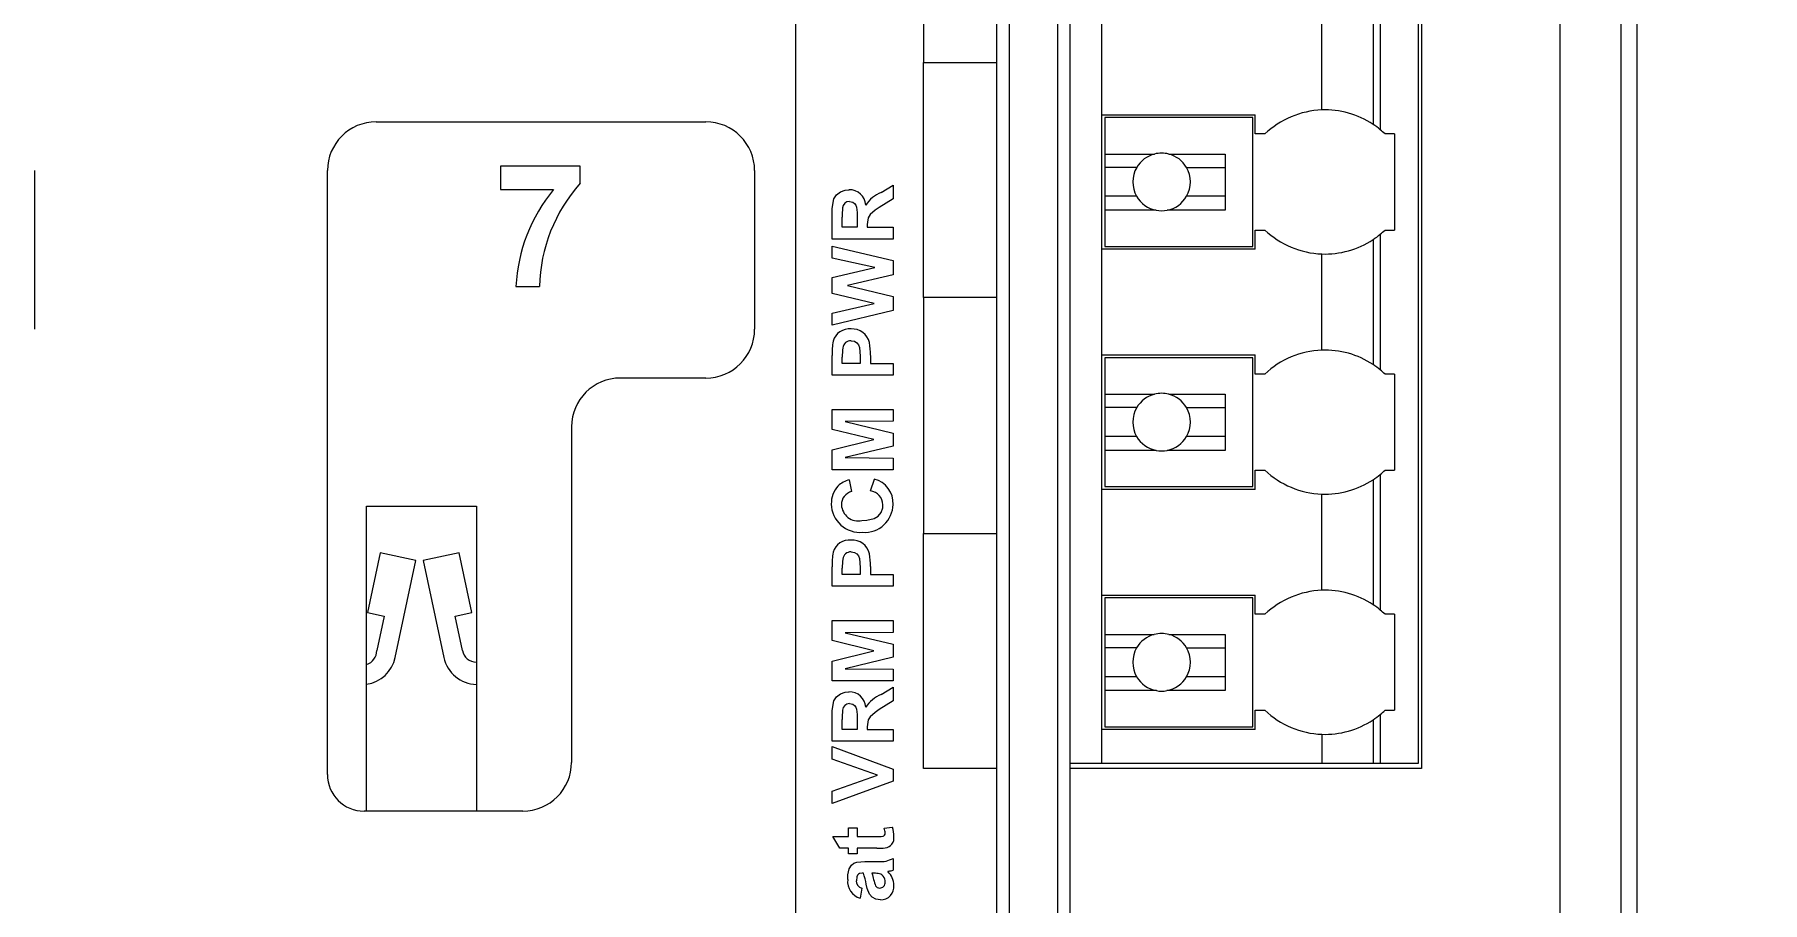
# Model space of a CAD drawing. Header units: inches. Extents: x 0.3 to 10.6, y 0.4 to 8.2.
# Drawn here: x 7.11 to 8.054, y 4.654 to 5.128 of the extents above; entities that cross this region are included whole.
import ezdxf

# ---------------------------------------------------------------- set-up
doc = ezdxf.new("R2010")
doc.units = ezdxf.units.IN
doc.header["$MEASUREMENT"] = 0
doc.layers.add('FORMAT', color=7, linetype='Continuous', lineweight=0)
doc.styles.add('SLDTEXTSTYLE0', font='TXT', dxfattribs={"width": 0.75})
doc.dimstyles.new('SLDDIMSTYLE1', dxfattribs={"dimtxt": 0.25, "dimasz": 0.236, "dimexe": 0, "dimexo": 0.0625, "dimgap": 0.0625, "dimtad": 1, "dimtoh": 1, "dimdec": 3, "dimlfac": 1.5, "dimzin": 4, "dimdsep": 46, "dimtxsty": 'SLDTEXTSTYLE0', "dimblk1": 'CLOSED', "dimblk2": 'CLOSED', "dimsah": 1, "dimcen": 0.09, "dimadec": 0, "dimazin": 0, "dimtfac": 1, "dimtofl": 0, "dimtmove": 0, "dimatfit": 3, "dimldrblk": 'CLOSED', "dimfxl": 1, "dimtolj": 1, "dimtzin": 12, "dimarcsym": 0})

# ---------------------------------------------------------------- blocks, each defined once
blk = doc.blocks.new('_Closed')
at = {"color": 0, "linetype": 'ByBlock', "lineweight": -2}
for p, q in [((-1, 0.166667), (0, 0)), ((-1, 0.166667), (-1, -0.166667)), ((0, 0), (-1, -0.166667)), ((0, 0), (-1, 0))]:
    blk.add_line(p, q, dxfattribs=at)
blk = doc.blocks.new('*D8')
at = {"layer": 'FORMAT'}
for p, q in [((7.76835, 6.62008), (8.78353, 6.62008)), ((8.74453, 6.62008), (8.74453, 3.60698)), ((7.76835, 3.60698), (8.78353, 3.60698))]:
    blk.add_line(p, q, dxfattribs=at)
for centre, start, end in [((8.54615, 5.35305), 63.43495, 116.56505), ((8.54615, 5.19038), 243.43495, 296.56505)]:
    blk.add_arc(centre, 0.44358, start, end, dxfattribs=at)
at = {"layer": 'FORMAT', "xscale": 0.236, "yscale": 0.236}
for p, rotation in [((8.74453, 6.62008, 0.03963), 90), ((8.74453, 3.60698, 0.03963), 270)]:
    blk.add_blockref('_Closed', p, dxfattribs=dict(at, rotation=rotation))
at = {"layer": 'FORMAT', "insert": (8.42519, 4.85613), "char_height": 0.25, "attachment_point": 1, "rotation": 90, "style": 'SLDTEXTSTYLE0'}
blk.add_mtext('4.520', dxfattribs=at)

msp = doc.modelspace()

# ---------------------------------------------------------------- linework, layer by layer
at = {"color": 7, "linetype": 'Continuous', "lineweight": 15}
for p, q in [((7.98601, 3.74363), (7.98601, 6.48343)), ((7.94387, 3.91579), (7.94387, 6.31127)), ((7.97719, 3.91579), (7.97719, 6.31127)), ((7.66946, 4.3772), (7.66946, 5.84986)), ((7.67613, 4.3772), (7.67613, 5.84986)), ((7.6428, 5.81686), (7.6428, 4.4102)), ((7.86656, 4.72975), (7.86656, 5.49615)), ((7.86813, 5.5002), (7.86813, 4.72686)), ((7.52613, 5.24153), (7.52613, 4.4002)), ((7.59613, 5.24153), (7.59613, 5.11253)), ((7.63613, 5.11253), (7.63613, 5.24153)), ((7.84164, 5.1471), (7.84164, 5.0788)), ((7.84556, 5.15), (7.84556, 5.0759)), ((7.69333, 5.14182), (7.69333, 5.08408)), ((7.81358, 5.08667), (7.81358, 5.13923)), ((7.59613, 5.11253), (7.63613, 5.11253)), ((7.59613, 4.9842), (7.59613, 5.11253)), ((7.63613, 4.9842), (7.63613, 5.11253)), ((7.29713, 5.0802), (7.47713, 5.0802)), ((7.69333, 5.08408), (7.77732, 5.08408)), ((7.69333, 5.08408), (7.69333, 5.01059)), ((7.69517, 5.0825), (7.69517, 5.06259)), ((7.77601, 5.0825), (7.69517, 5.0825)), ((7.77601, 5.01216), (7.77601, 5.0825)), ((7.77732, 5.07358), (7.77732, 5.08408)), ((7.78257, 5.07358), (7.77732, 5.07358)), ((7.85344, 5.07358), (7.84819, 5.07358)), ((7.85344, 5.07358), (7.85344, 5.02108)), ((7.69517, 5.06259), (7.72224, 5.06259)), ((7.69517, 5.06259), (7.69517, 5.05524)), ((7.73004, 5.06259), (7.76079, 5.06259)), ((7.76079, 5.06259), (7.76079, 5.03188)), ((7.11046, 5.05353), (7.11046, 4.96686)), ((7.27046, 4.72353), (7.27046, 5.05353)), ((7.4085, 5.05601), (7.36491, 5.05601)), ((7.36491, 5.05601), (7.36491, 5.04319)), ((7.4085, 5.04661), (7.4085, 5.05601)), ((7.5038, 5.05353), (7.5038, 4.96686)), ((7.71252, 5.05524), (7.69517, 5.05524)), ((7.69517, 5.05524), (7.69517, 5.03949)), ((7.73976, 5.05524), (7.76079, 5.05524)), ((7.36491, 5.04319), (7.39398, 5.04319)), ((7.57287, 5.04161), (7.57946, 5.04565)), ((7.57946, 5.04565), (7.57946, 5.03816)), ((7.57946, 5.03816), (7.5719, 5.03342)), ((7.71248, 5.03949), (7.69517, 5.03949)), ((7.69517, 5.03949), (7.69517, 5.03188)), ((7.69517, 5.03188), (7.69517, 5.01216)), ((7.7231, 5.03188), (7.69517, 5.03188)), ((7.76079, 5.03188), (7.72919, 5.03188)), ((7.76079, 5.03949), (7.7398, 5.03949)), ((7.54613, 5.01616), (7.54613, 5.03015)), ((7.55169, 5.02257), (7.55169, 5.02802)), ((7.55981, 5.02257), (7.55169, 5.02257)), ((7.55981, 5.02773), (7.55981, 5.02257)), ((7.56536, 5.02401), (7.56536, 5.02257)), ((7.56536, 5.02257), (7.57946, 5.02257)), ((7.57946, 5.02257), (7.57946, 5.01616)), ((7.57946, 5.01616), (7.54613, 5.01616)), ((7.54613, 5.00573), (7.54613, 5.01232)), ((7.54613, 5.01232), (7.57946, 5.00448)), ((7.69517, 5.01216), (7.77601, 5.01216)), ((7.77732, 5.01059), (7.77732, 5.02108)), ((7.77732, 5.02108), (7.78257, 5.02108)), ((7.84164, 5.01586), (7.84164, 4.94757)), ((7.84556, 5.01876), (7.84556, 4.94467)), ((7.84819, 5.02108), (7.85344, 5.02108)), ((7.56941, 5.00056), (7.54613, 5.00573)), ((7.57946, 5.00448), (7.57946, 4.99654)), ((7.69333, 5.01059), (7.69333, 4.95284)), ((7.77732, 5.01059), (7.69333, 5.01059)), ((7.81358, 4.95543), (7.81358, 5.008)), ((7.54613, 4.99514), (7.56941, 5.00056)), ((7.54613, 4.98639), (7.54613, 4.99514)), ((7.57946, 4.99654), (7.55454, 4.99074)), ((7.37346, 4.9902), (7.38628, 4.9902)), ((7.56903, 4.98091), (7.54613, 4.98639)), ((7.55454, 4.99074), (7.57946, 4.98477)), ((7.57946, 4.98477), (7.57946, 4.97713)), ((7.63613, 4.9842), (7.59613, 4.9842)), ((7.59613, 4.9842), (7.59613, 4.8552)), ((7.63613, 4.8552), (7.63613, 4.9842)), ((7.54613, 4.97572), (7.56903, 4.98091)), ((7.57946, 4.97713), (7.54613, 4.96915)), ((7.54613, 4.96915), (7.54613, 4.97572)), ((7.54613, 4.9418), (7.54613, 4.95247)), ((7.55169, 4.94821), (7.55169, 4.95161)), ((7.56152, 4.94821), (7.55169, 4.94821)), ((7.56152, 4.95206), (7.56152, 4.94821)), ((7.56707, 4.9526), (7.56707, 4.94821)), ((7.56707, 4.94821), (7.57946, 4.94821)), ((7.57946, 4.94821), (7.57946, 4.9418)), ((7.69333, 4.95284), (7.77732, 4.95284)), ((7.69333, 4.95284), (7.69333, 4.87935)), ((7.69517, 4.95127), (7.69517, 4.93136)), ((7.77601, 4.95127), (7.69517, 4.95127)), ((7.77601, 4.88093), (7.77601, 4.95127)), ((7.77732, 4.94234), (7.77732, 4.95284)), ((7.47713, 4.9402), (7.43046, 4.9402)), ((7.57946, 4.9418), (7.54613, 4.9418)), ((7.78257, 4.94234), (7.77732, 4.94234)), ((7.85344, 4.94234), (7.84819, 4.94234)), ((7.85344, 4.94234), (7.85344, 4.88985)), ((7.69517, 4.93136), (7.72224, 4.93136)), ((7.69517, 4.93136), (7.69517, 4.92401)), ((7.73004, 4.93136), (7.76079, 4.93136)), ((7.76079, 4.93136), (7.76079, 4.90065)), ((7.54613, 4.91216), (7.54613, 4.923)), ((7.54613, 4.923), (7.57946, 4.923)), ((7.57946, 4.923), (7.57946, 4.91659)), ((7.71252, 4.92401), (7.69517, 4.92401)), ((7.69517, 4.92401), (7.69517, 4.90826)), ((7.73976, 4.92401), (7.76079, 4.92401)), ((7.4038, 4.91353), (7.4038, 4.7302)), ((7.56887, 4.90655), (7.54613, 4.91216)), ((7.57946, 4.91659), (7.55322, 4.91638)), ((7.55322, 4.91638), (7.57946, 4.91012)), ((7.57946, 4.91012), (7.57946, 4.90298)), ((7.69517, 4.90826), (7.69517, 4.90065)), ((7.71248, 4.90826), (7.69517, 4.90826)), ((7.76079, 4.90826), (7.7398, 4.90826)), ((7.54613, 4.90094), (7.56887, 4.90655)), ((7.54613, 4.89009), (7.54613, 4.90094)), ((7.57946, 4.90298), (7.55322, 4.89672)), ((7.69517, 4.90065), (7.69517, 4.88093)), ((7.7231, 4.90065), (7.69517, 4.90065)), ((7.76079, 4.90065), (7.72919, 4.90065)), ((7.57946, 4.89009), (7.54613, 4.89009)), ((7.55322, 4.89672), (7.57946, 4.8965)), ((7.57946, 4.8965), (7.57946, 4.89009)), ((7.77732, 4.87935), (7.77732, 4.88985)), ((7.77732, 4.88985), (7.78257, 4.88985)), ((7.84819, 4.88985), (7.85344, 4.88985)), ((7.55553, 4.88454), (7.55681, 4.87813)), ((7.56707, 4.87856), (7.56921, 4.88497)), ((7.69517, 4.88093), (7.77601, 4.88093)), ((7.84164, 4.88463), (7.84164, 4.81633)), ((7.84556, 4.88753), (7.84556, 4.81343)), ((7.69333, 4.87935), (7.69333, 4.82161)), ((7.77732, 4.87935), (7.69333, 4.87935)), ((7.81358, 4.8242), (7.81358, 4.87676)), ((7.2918, 4.8702), (7.3518, 4.8702)), ((7.2918, 4.70353), (7.2918, 4.8702)), ((7.3518, 4.8702), (7.3518, 4.70353)), ((7.59613, 4.72686), (7.59613, 4.8552)), ((7.59613, 4.8552), (7.63613, 4.8552)), ((7.63613, 4.72686), (7.63613, 4.8552)), ((7.29923, 4.8446), (7.2923, 4.812)), ((7.31879, 4.84045), (7.29923, 4.8446)), ((7.34237, 4.8446), (7.32281, 4.84045)), ((7.3493, 4.812), (7.34237, 4.8446)), ((7.30753, 4.78749), (7.31879, 4.84045)), ((7.32281, 4.84045), (7.33406, 4.78749)), ((7.54613, 4.82642), (7.54613, 4.83708)), ((7.55169, 4.83283), (7.55169, 4.83622)), ((7.56152, 4.83283), (7.55169, 4.83283)), ((7.56152, 4.83668), (7.56152, 4.83283)), ((7.56707, 4.83722), (7.56707, 4.83283)), ((7.56707, 4.83283), (7.57946, 4.83283)), ((7.57946, 4.83283), (7.57946, 4.82642)), ((7.57946, 4.82642), (7.54613, 4.82642)), ((7.69333, 4.82161), (7.77732, 4.82161)), ((7.69333, 4.82161), (7.69333, 4.74812)), ((7.69517, 4.82003), (7.69517, 4.80009)), ((7.77601, 4.82003), (7.69517, 4.82003)), ((7.77601, 4.74969), (7.77601, 4.82003)), ((7.77732, 4.81111), (7.77732, 4.82161)), ((7.2923, 4.812), (7.30142, 4.81006)), ((7.30142, 4.81006), (7.29745, 4.79135)), ((7.34017, 4.81006), (7.3493, 4.812)), ((7.34415, 4.79135), (7.34017, 4.81006)), ((7.54613, 4.80762), (7.57946, 4.80762)), ((7.54613, 4.79677), (7.54613, 4.80762)), ((7.57946, 4.80762), (7.57946, 4.80121)), ((7.78257, 4.81111), (7.77732, 4.81111)), ((7.85344, 4.81111), (7.84819, 4.81111)), ((7.85344, 4.81111), (7.85344, 4.75862)), ((7.56887, 4.79116), (7.54613, 4.79677)), ((7.57946, 4.80121), (7.55322, 4.80099)), ((7.55322, 4.80099), (7.57946, 4.79474)), ((7.69517, 4.80009), (7.72211, 4.80009)), ((7.69517, 4.80009), (7.69517, 4.79274)), ((7.73017, 4.80009), (7.76079, 4.80009)), ((7.76079, 4.80009), (7.76079, 4.76938)), ((7.54613, 4.78555), (7.56887, 4.79116)), ((7.54613, 4.77471), (7.54613, 4.78555)), ((7.57946, 4.78759), (7.55322, 4.78133)), ((7.57946, 4.79474), (7.57946, 4.78759)), ((7.7125, 4.79274), (7.69517, 4.79274)), ((7.69517, 4.79274), (7.69517, 4.77699)), ((7.73978, 4.79274), (7.76079, 4.79274)), ((7.55322, 4.78133), (7.57946, 4.78112)), ((7.57946, 4.78112), (7.57946, 4.77471)), ((7.7125, 4.77699), (7.69517, 4.77699)), ((7.69517, 4.77699), (7.69517, 4.76938)), ((7.76079, 4.77699), (7.73978, 4.77699)), ((7.57946, 4.77471), (7.54613, 4.77471)), ((7.57287, 4.76725), (7.57946, 4.77129)), ((7.57946, 4.77129), (7.57946, 4.7638)), ((7.69517, 4.76938), (7.69517, 4.74969)), ((7.72328, 4.76938), (7.69517, 4.76938)), ((7.76079, 4.76938), (7.72901, 4.76938)), ((7.57946, 4.7638), (7.5719, 4.75906)), ((7.77732, 4.74812), (7.77732, 4.75862)), ((7.77732, 4.75862), (7.78257, 4.75862)), ((7.84819, 4.75862), (7.85344, 4.75862)), ((7.54613, 4.7418), (7.54613, 4.75579)), ((7.55169, 4.74821), (7.55169, 4.75366)), ((7.55981, 4.74821), (7.55169, 4.74821)), ((7.55981, 4.75338), (7.55981, 4.74821)), ((7.56536, 4.74965), (7.56536, 4.74821)), ((7.56536, 4.74821), (7.57946, 4.74821)), ((7.57946, 4.74821), (7.57946, 4.7418)), ((7.77732, 4.74812), (7.69333, 4.74812)), ((7.69333, 4.74812), (7.69333, 4.72975)), ((7.69517, 4.74969), (7.77601, 4.74969)), ((7.84164, 4.7534), (7.84164, 4.72975)), ((7.84556, 4.7563), (7.84556, 4.72975)), ((7.57946, 4.7418), (7.54613, 4.7418)), ((7.54613, 4.73881), (7.57946, 4.72653)), ((7.54613, 4.73201), (7.54613, 4.73881)), ((7.81358, 4.74553), (7.81358, 4.72975)), ((7.57092, 4.72321), (7.54613, 4.73201)), ((7.67613, 4.72975), (7.69333, 4.72975)), ((7.69333, 4.72975), (7.81358, 4.72975)), ((7.81358, 4.72975), (7.84164, 4.72975)), ((7.84164, 4.72975), (7.84556, 4.72975)), ((7.84556, 4.72975), (7.86656, 4.72975)), ((7.54613, 4.71439), (7.57092, 4.72321)), ((7.57946, 4.71994), (7.54613, 4.70762)), ((7.57946, 4.72653), (7.57946, 4.71994)), ((7.63613, 4.72686), (7.59613, 4.72686)), ((7.63613, 4.41353), (7.63613, 4.72686)), ((7.86813, 4.72686), (7.67613, 4.72686)), ((7.54613, 4.70762), (7.54613, 4.71439)), ((7.2918, 4.70353), (7.29046, 4.70353)), ((7.3518, 4.70353), (7.2918, 4.70353)), ((7.37713, 4.70353), (7.3518, 4.70353)), ((7.5551, 4.68967), (7.5551, 4.69437)), ((7.5551, 4.69437), (7.55981, 4.69437)), ((7.55981, 4.69437), (7.55981, 4.68967)), ((7.57458, 4.69415), (7.57904, 4.6948)), ((7.5504, 4.68326), (7.54656, 4.68967)), ((7.54656, 4.68967), (7.5551, 4.68967)), ((7.5551, 4.68326), (7.5504, 4.68326)), ((7.5551, 4.68027), (7.5551, 4.68326)), ((7.55981, 4.68967), (7.57028, 4.68967)), ((7.5706, 4.68326), (7.55981, 4.68326)), ((7.55981, 4.68326), (7.55981, 4.68027)), ((7.55981, 4.68027), (7.5551, 4.68027)), ((7.56401, 4.67599), (7.5715, 4.67599)), ((7.57946, 4.6777), (7.57946, 4.67129)), ((7.56322, 4.66958), (7.56262, 4.66958)), ((7.56913, 4.66958), (7.56793, 4.66958)), ((7.56237, 4.66146), (7.56152, 4.65591))]:
    msp.add_line(p, q, dxfattribs=at)
at = {"color": 7, "linetype": 'Continuous', "lineweight": 15, "flags": 128}
for points in [[(7.54613, 5.03015), (7.5462, 5.03282), (7.54713, 5.03811), (7.54857, 5.04034), (7.55068, 5.04194), (7.55324, 5.04288), (7.55537, 5.04309)], [(7.55566, 5.03668), (7.55745, 5.03632), (7.55844, 5.03565), (7.55914, 5.03467), (7.55953, 5.03353), (7.55976, 5.03065), (7.55981, 5.02773)], [(7.5719, 5.03342), (7.56974, 5.03185), (7.56688, 5.02948), (7.5658, 5.02776), (7.56539, 5.02529), (7.56536, 5.02401)], [(7.55657, 4.96061), (7.55842, 4.96026), (7.55969, 4.95948), (7.56063, 4.95833), (7.56117, 4.95692), (7.56152, 4.95206)], [(7.56238, 4.86232), (7.56505, 4.86244), (7.5691, 4.86338), (7.57132, 4.86475), (7.57294, 4.86679), (7.57379, 4.86929), (7.57391, 4.87085)], [(7.55657, 4.84522), (7.55842, 4.84488), (7.55969, 4.8441), (7.56063, 4.84295), (7.56117, 4.84153), (7.56152, 4.83668)], [(7.54613, 4.75579), (7.5462, 4.75846), (7.54713, 4.76375), (7.54857, 4.76598), (7.55068, 4.76758), (7.55324, 4.76852), (7.55537, 4.76873)], [(7.55566, 4.76232), (7.55745, 4.76197), (7.55844, 4.76129), (7.55914, 4.76031), (7.55953, 4.75917), (7.55976, 4.75629), (7.55981, 4.75338)], [(7.5719, 4.75906), (7.56974, 4.75749), (7.56688, 4.75512), (7.5658, 4.7534), (7.56539, 4.75093), (7.56536, 4.74965)], [(7.57028, 4.68967), (7.57294, 4.6897), (7.57398, 4.6898), (7.57445, 4.69001), (7.57482, 4.69035), (7.57509, 4.69086), (7.57519, 4.6914), (7.57519, 4.6915)], [(7.55468, 4.6661), (7.5548, 4.66876), (7.55555, 4.67199), (7.55679, 4.67397), (7.55807, 4.67505), (7.55965, 4.67563), (7.56401, 4.67599)], [(7.56262, 4.66958), (7.56114, 4.66937), (7.56047, 4.66903), (7.55995, 4.66848), (7.55961, 4.66764), (7.55938, 4.66546)], [(7.57259, 4.65505), (7.56994, 4.6555), (7.56803, 4.65657), (7.56659, 4.65822), (7.56537, 4.66129), (7.56483, 4.66357)]]:
    msp.add_lwpolyline(points, dxfattribs=at)
at = {"color": 7, "linetype": 'Continuous', "lineweight": 15}
for centre, radius, start, end in [((7.29713, 5.05353), 0.02667, 90, 180), ((7.47713, 5.05353), 0.02667, 0, 90), ((7.81538, 5.03913), 0.04757, 92.17476, 133.60282), ((7.81538, 5.03913), 0.04757, 56.5008, 92.17417), ((7.81538, 5.03913), 0.04757, 50.61837, 56.50075), ((7.81538, 5.03913), 0.04757, 46.39718, 50.61837), ((7.72614, 5.04733), 0.01575, 104.33454, 149.85434), ((7.72614, 5.04733), 0.01575, 75.66546, 104.33454), ((7.72614, 5.04733), 0.01575, 30.14566, 75.66546), ((7.72614, 5.04733), 0.01575, 149.85434, 209.85456), ((7.72614, 5.04733), 0.01575, 330.14544, 30.14566), ((7.4632, 4.9859), 0.08985, 140.39112, 177.26131), ((7.47441, 4.98806), 0.08816, 138.38656, 178.61048), ((7.55559, 5.03413), 0.00896, 3.81844, 91.45945), ((7.58035, 5.02407), 0.01907, 113.09893, 146.02302), ((7.63784, 5.02876), 0.08616, 177.1026, 180.49188), ((7.55559, 5.03287), 0.00381, 88.99183, 176.2719), ((7.72614, 5.04733), 0.01575, 209.85456, 258.85268), ((7.72614, 5.04733), 0.01575, 258.85268, 281.14732), ((7.72614, 5.04733), 0.01575, 281.14732, 330.14544), ((7.81538, 5.05553), 0.04757, 226.39718, 267.82524), ((7.81538, 5.05553), 0.04757, 267.82626, 303.49886), ((7.81538, 5.05553), 0.04757, 303.49925, 309.38163), ((7.81538, 5.05553), 0.04757, 309.38163, 313.60282), ((7.47713, 4.96686), 0.02667, 270, 0), ((7.55566, 4.95762), 0.00943, 85.03687, 163.0406), ((7.5571, 4.95728), 0.00976, 13.6886, 93.7052), ((7.58921, 4.95367), 0.0431, 171.05429, 181.6005), ((7.59462, 4.95216), 0.04293, 173.97374, 180.73931), ((7.55646, 4.95603), 0.00458, 88.52406, 171.97051), ((7.52696, 4.95335), 0.04012, 358.93314, 8.9438), ((7.81538, 4.9079), 0.04757, 56.50085, 92.17422), ((7.81538, 4.9079), 0.04757, 92.17476, 133.60282), ((7.81538, 4.9079), 0.04757, 50.61837, 56.50075), ((7.43046, 4.91353), 0.02667, 90, 180), ((7.81538, 4.9079), 0.04757, 46.39718, 50.61837), ((7.72614, 4.9161), 0.01575, 104.33454, 149.85434), ((7.72614, 4.9161), 0.01575, 75.66546, 104.33454), ((7.72614, 4.9161), 0.01575, 30.14566, 75.66546), ((7.72614, 4.9161), 0.01575, 149.85434, 209.85456), ((7.72614, 4.9161), 0.01575, 330.14544, 30.14566), ((7.72614, 4.9161), 0.01575, 209.85456, 258.85268), ((7.72614, 4.9161), 0.01575, 281.14732, 330.14544), ((7.72614, 4.9161), 0.01575, 258.85268, 281.14732), ((7.81538, 4.9243), 0.04757, 226.39718, 267.82524), ((7.81538, 4.9243), 0.04757, 309.38163, 313.60282), ((7.55943, 4.87184), 0.01373, 137.21036, 182.08891), ((7.55874, 4.8713), 0.01362, 103.62327, 133.58933), ((7.5658, 4.87172), 0.01368, 357.44459, 75.57602), ((7.81538, 4.9243), 0.04757, 267.82548, 303.49946), ((7.81538, 4.9243), 0.04757, 303.49925, 309.38163), ((7.56137, 4.87151), 0.01567, 180.61786, 275.47904), ((7.55844, 4.87113), 0.00719, 103.09941, 181.88701), ((7.56041, 4.87126), 0.00916, 182.34204, 282.41453), ((7.56397, 4.87137), 0.0155, 265.94758, 359.05075), ((7.56609, 4.8708), 0.00781, 0.34217, 82.82538), ((7.55566, 4.84224), 0.00943, 85.03687, 163.0406), ((7.5571, 4.84189), 0.00976, 13.6886, 93.7052), ((7.58922, 4.83829), 0.0431, 171.05433, 181.60046), ((7.55646, 4.84064), 0.00458, 88.52406, 171.97051), ((7.52696, 4.83796), 0.04012, 358.93314, 8.9438), ((7.59462, 4.83678), 0.04293, 173.97374, 180.73931), ((7.81538, 4.77666), 0.04757, 92.17476, 133.60282), ((7.81538, 4.77666), 0.04757, 56.50075, 92.17413), ((7.81538, 4.77666), 0.04757, 50.61837, 56.50075), ((7.81538, 4.77666), 0.04757, 46.39718, 50.61837), ((7.72614, 4.78486), 0.01575, 104.83511, 150), ((7.72614, 4.78486), 0.01575, 75.16489, 104.83511), ((7.72614, 4.78486), 0.01575, 30, 75.16489), ((7.28946, 4.79135), 0.00799, 287.03872, 0), ((7.28937, 4.79135), 0.01857, 277.51899, 348), ((7.35223, 4.79135), 0.01857, 192, 268.67324), ((7.35214, 4.79305), 0.00817, 192, 267.60308), ((7.72614, 4.78486), 0.01575, 150, 210), ((7.72614, 4.78486), 0.01575, 330, 30), ((7.72614, 4.78486), 0.01575, 210, 259.52469), ((7.72614, 4.78486), 0.01575, 280.47531, 330), ((7.55559, 4.75977), 0.00896, 3.81844, 91.45945), ((7.58035, 4.74971), 0.01907, 113.09893, 146.02302), ((7.72614, 4.78486), 0.01575, 259.52469, 280.47531), ((7.63784, 4.7544), 0.08616, 177.1026, 180.49188), ((7.55559, 4.75851), 0.00381, 88.99116, 176.27257), ((7.81538, 4.79307), 0.04757, 226.39718, 267.82636), ((7.81538, 4.79307), 0.04757, 309.38163, 313.60282), ((7.81538, 4.79307), 0.04757, 267.82661, 303.49913), ((7.81538, 4.79307), 0.04757, 303.49925, 309.38163), ((7.37713, 4.7302), 0.02667, 270, 0), ((7.29046, 4.72353), 0.02, 180, 270), ((7.56553, 4.69066), 0.0097, 4.92982, 21.09821), ((7.56553, 4.68992), 0.01437, 358.86632, 19.81945), ((7.5714, 4.71694), 0.03369, 268.63815, 276.49912), ((7.57451, 4.68885), 0.00544, 277.37843, 8.30983), ((7.5726, 4.69025), 0.0143, 265.56045, 298.6623), ((7.56411, 4.66504), 0.00949, 173.60652, 254.11878), ((7.5631, 4.66513), 0.00374, 175.00331, 258.67742), ((7.53229, 4.65811), 0.03299, 9.52303, 20.33957), ((7.64213, 4.68709), 0.07624, 193.27452, 198.70512), ((7.56946, 4.65477), 0.01482, 79.73349, 91.25049), ((7.57196, 4.66469), 0.00323, 271.62166, 2.03369), ((7.57096, 4.66563), 0.00389, 35.95261, 72.97335), ((7.57262, 4.66235), 0.0073, 269.78437, 5.27226), ((7.56997, 4.66473), 0.00522, 0.85639, 37.56096), ((7.58102, 4.65634), 0.01479, 104.06826, 107.32011), ((7.56965, 4.66295), 0.01024, 0.44333, 47.16681), ((7.57021, 4.69866), 0.02889, 284.44857, 288.67653), ((7.5721, 4.66407), 0.00261, 213.34469, 269.0301)]:
    msp.add_arc(centre, radius, start, end, dxfattribs=at)

# ---------------------------------------------------------------- dimensions: what is measured, and where the dimension line sits
at = {"layer": 'FORMAT'}
dim = msp.add_linear_dim(base=(8.74453, 3.60698), p1=(7.72935, 6.62008), p2=(7.72935, 3.60698), angle=90, text='(<>)', dimstyle='SLDDIMSTYLE1', dxfattribs=at)
dim.commit()
dim.dimension.update_dxf_attribs({"geometry": '*D8', "text_midpoint": (8.74453, 5.27172), "dimtype": 160})

doc.saveas('drawing.dxf')
